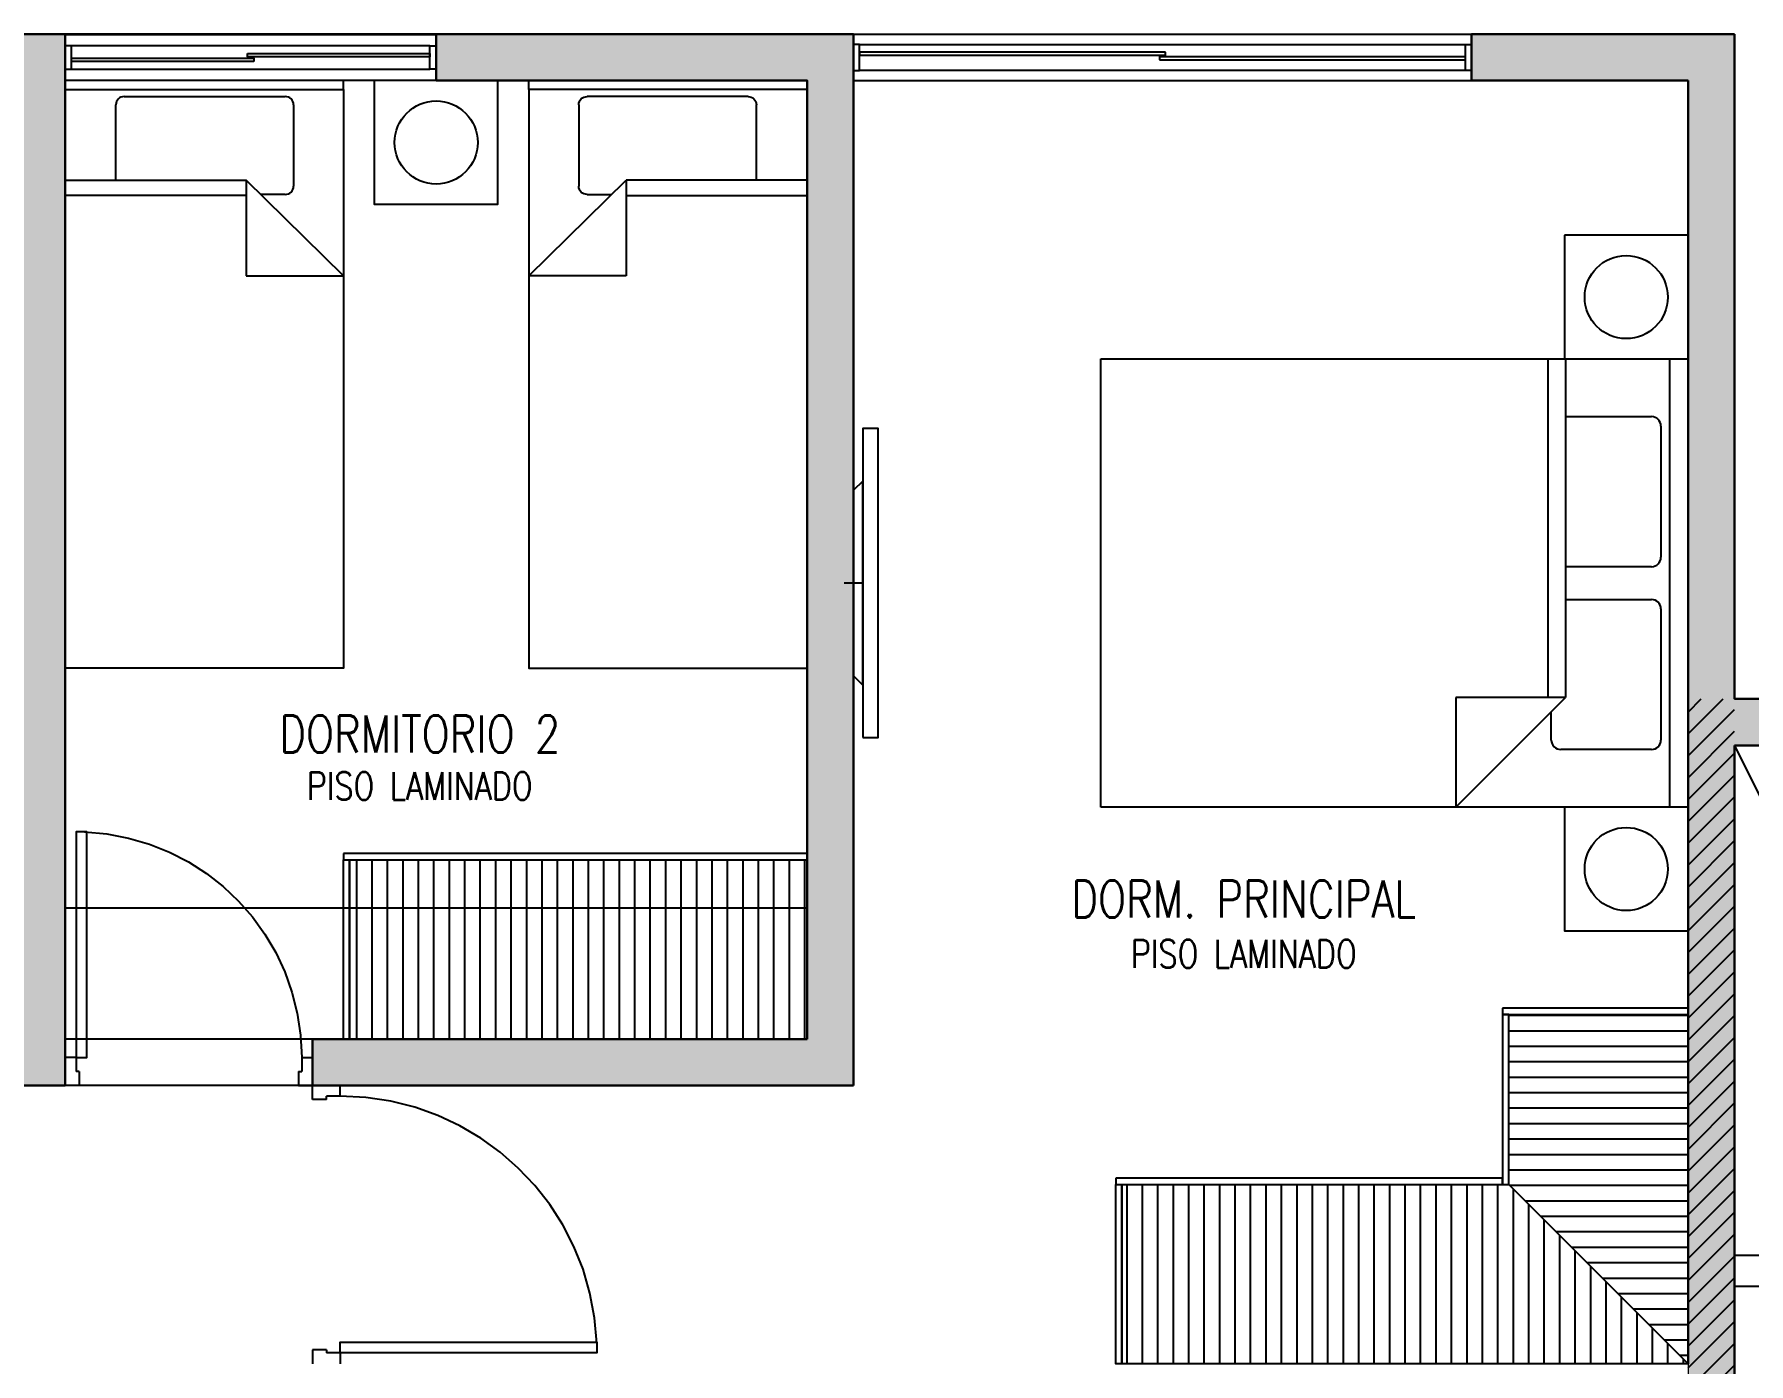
# Model space of a CAD drawing. Header units: millimetres. Extents: x 98 to 155, y -181 to 127.
# Drawn here: x 119.19 to 124.73, y -71.89 to -67.59 of the extents above; entities that cross this region are included whole.
import ezdxf
from ezdxf.enums import TextEntityAlignment as Align

# ---------------------------------------------------------------- set-up
doc = ezdxf.new("R2010")
doc.units = ezdxf.units.MM
doc.header["$LTSCALE"] = 15
doc.linetypes.add('HIDDEN2', pattern=[0.1875, 0.125, -0.0625])
doc.linetypes.add('X-REF_DP_Arquitectura$0$HIDDEN', pattern=[0.375, 0.25, -0.125])
doc.layers.get('0').update_dxf_attribs({"color": 250})
for name, color, linetype in [('A-MOBILIARIO', 250, 'Continuous'), ('A-MURO BAJO', 250, 'Continuous'), ('A-PROYECCIONES INT.', 250, 'HIDDEN2'), ('A-TEXTO-ACABADO PISO', 250, 'Continuous'), ('A_50_TextoAmbiente', 252, 'Continuous'), ('A_50_Vigas', 250, 'X-REF_DP_Arquitectura$0$HIDDEN'), ('A_60_HatchEstructuras', 250, 'Continuous'), ('DLP_MOBILIARIO FIJO', 250, 'Continuous'), ('MURO CF 60', 250, 'Continuous')]:
    doc.layers.add(name, color=color, linetype=linetype)
doc.layers.add('A-MUROS', color=252, linetype='Continuous', lineweight=30)
doc.layers.add('A_20_Estructuras', color=250, linetype='Continuous', lineweight=18)
doc.styles.add('ROMANS', font='romans.shx', dxfattribs={"width": 0.8})

# ---------------------------------------------------------------- blocks, each defined once
blk = doc.blocks.new('EF-P13')
at = {"layer": 'A_60_HatchEstructuras'}
h = blk.add_hatch(color=256, dxfattribs=at)
h.dxf.hatch_style = 1
h.paths.add_polyline_path([(13.75, -0.625), (14.95, -0.625), (14.95, -0.475), (13.6, -0.475), (13.6, -3.875), (15.35, -3.875), (15.35, -3.725), (13.75, -3.725)])
h.paths.add_polyline_path([(16.3, -0.475), (16.15, -0.475), (16.15, -3.875), (16.3, -3.875)])
h.paths.add_polyline_path([(18.85, -0.475), (17.5, -0.475), (17.5, -0.625), (18.7, -0.625), (18.7, -3.725), (17.1, -3.725), (17.1, -3.875), (18.85, -3.875)])
h = blk.add_hatch(color=256, dxfattribs=at)
h.dxf.hatch_style = 1
h.paths.add_polyline_path([(24.55, -7.525), (22.7, -7.525), (22.7, -7.675), (24.55, -7.675)])
h.paths.add_polyline_path([(21.7, -2.775), (23.55, -2.775), (23.55, -2.625), (21.7, -2.625), (21.7, -0.475), (20.85, -0.475), (20.85, -0.625), (21.55, -0.625), (21.55, -6.325), (23.55, -6.325), (23.55, -6.175), (21.7, -6.175)])
h.paths.add_polyline_path([(25.5, -2.625), (25.35, -2.625), (25.35, -6.325), (25.5, -6.325)])
blk.add_lwpolyline([(21.7, -2.775), (23.4, -6.175)])
at = {"layer": 'A_20_Estructuras'}
for points in [[(16.3, -0.475), (16.15, -0.475), (16.15, -3.875), (16.3, -3.875)], [(18.85, -0.475), (17.5, -0.475), (17.5, -0.625), (18.7, -0.625), (18.7, -3.725), (17.1, -3.725), (17.1, -3.875), (18.85, -3.875)], [(21.7, -2.775), (23.55, -2.775), (23.55, -2.625), (21.7, -2.625), (21.7, -0.475), (20.85, -0.475), (20.85, -0.625), (21.55, -0.625), (21.55, -6.325), (23.55, -6.325), (23.55, -6.175), (21.7, -6.175)]]:
    blk.add_lwpolyline(points, close=True, dxfattribs=at)
at = {"layer": 'A_50_Vigas'}
for p, q in [((16.3, -0.475), (17.5, -0.475)), ((20.85, -0.475), (18.85, -0.475))]:
    blk.add_line(p, q, dxfattribs=at)
for points in [[(16.3, -3.2999), (18.7, -3.2999)], [(17.1, -3.725), (16.3, -3.725)], [(17.1, -3.875), (16.3, -3.875)]]:
    blk.add_lwpolyline(points, dxfattribs=at)
blk = doc.blocks.new('*U145')
for p, q in [((0.01, 0.855), (0.01, 0.9)), ((0.1, 0.865), (0.1, 0.9)), ((0.055, 0.855), (0.01, 0.855)), ((0.1, 0.865), (0.055, 0.865)), ((0.055, 0.855), (0.055, 0.865)), ((0.055, 0.045), (0.01, 0.045)), ((0.01, 0.045), (0.01, 0)), ((0.055, 0.045), (0.055, 0.035)), ((0.1, 0.035), (0.055, 0.035)), ((0.1, 0.035), (0.1, 0))]:
    blk.add_line(p, q)
blk.add_lwpolyline([(0.93, 0.07), (0.93, 0.035), (0.1, 0.035), (0.1, 0.07)], close=True)
at = {"linetype": 'HIDDEN2'}
blk.add_arc((0.0995, 0.0339), 0.8311, 2.2301, 89.9672, dxfattribs=at)
blk = doc.blocks.new('1 PLAZA')
for p, q in [((-0.2592, -0.0513), (0.2619, -0.0513)), ((-0.2859, -0.3221), (-0.2859, -0.0781)), ((0.2887, -0.0781), (0.2887, -0.3415)), ((-0.45, -0.3221), (0.1356, -0.3221)), ((0.45, -0.6318), (0.1356, -0.3221)), ((0.1356, -0.3221), (0.1356, -0.6318)), ((0.1356, -0.371), (-0.45, -0.371)), ((0.2619, -0.3683), (0.1825, -0.3683)), ((0.1356, -0.6318), (0.45, -0.6318))]:
    blk.add_line(p, q)
at = {"extrusion": (4.49068e-08, -3.60286e-08, 1), "elevation": 0}
blk.add_lwpolyline([(-0.45, -0.0287), (0.45, -0.0287), (0.45, 0), (-0.45, 0)], close=True, dxfattribs=at)
blk.add_lwpolyline([(-0.45, -1.9), (-0.45, -0.0287), (0.45, -0.0287), (0.45, -1.9)], close=True)
for centre, start, end in [((-0.2592, -0.0781), 90, 180), ((0.2619, -0.0781), 0, 90), ((0.2619, -0.3415), 270, 0)]:
    blk.add_arc(centre, 0.0267, start, end)
blk = doc.blocks.new('VELADOR')
blk.add_lwpolyline([(0, 0.4), (0, 0), (0.4, 0), (0.4, 0.4)], close=True)
blk.add_circle((0.2, 0.2), 0.1344)
blk = doc.blocks.new('A$C4BFA03A9')
for points in [[(0.06, -0.5), (0.11, -0.5), (0.11, 0.5), (0.06, 0.5)], [(0.03, -0.3), (0.06, -0.33), (0.06, 0.33), (0.03, 0.3)]]:
    blk.add_lwpolyline(points, close=True)
at = {"layer": 'A-PROYECCIONES INT.', "ltscale": 0.15}
blk.add_line((0.06, 0), (0, 0), dxfattribs=at)
blk = doc.blocks.new('*U144')
for p, q in [((0.01, 0.755), (0.01, 0.8)), ((0.1, 0.765), (0.1, 0.8)), ((0.055, 0.755), (0.01, 0.755)), ((0.1, 0.765), (0.055, 0.765)), ((0.055, 0.755), (0.055, 0.765)), ((0.055, 0.045), (0.01, 0.045)), ((0.01, 0.045), (0.01, 0)), ((0.055, 0.045), (0.055, 0.035)), ((0.1, 0.035), (0.055, 0.035)), ((0.1, 0.035), (0.1, 0))]:
    blk.add_line(p, q)
blk.add_lwpolyline([(0.83, 0.07), (0.83, 0.035), (0.1, 0.035), (0.1, 0.07)], close=True)
at = {"linetype": 'HIDDEN2'}
blk.add_arc((0.0996, 0.034), 0.731, 2.2301, 89.9672, dxfattribs=at)
blk = doc.blocks.new('VP.120')
at = {"layer": 'A-MURO BAJO'}
for p, q in [((0, 0), (1.2, 0)), ((0, -0.15), (1.2, -0.15))]:
    blk.add_line(p, q, dxfattribs=at)
at = {"layer": 'DLP_MOBILIARIO FIJO', "color": 251}
for p, q in [((0.02, -0.0375), (1.18, -0.0375)), ((1.18, -0.1125), (0.02, -0.1125))]:
    blk.add_line(p, q, dxfattribs=at)
at = {"layer": 'DLP_MOBILIARIO FIJO', "color": 6}
for points in [[(0, -0.1125), (0.02, -0.1125), (0.02, -0.0375), (0, -0.0375)], [(1.2, -0.1125), (1.18, -0.1125), (1.18, -0.0375), (1.2, -0.0375)]]:
    blk.add_lwpolyline(points, close=True, dxfattribs=at)
at = {"layer": 'DLP_MOBILIARIO FIJO', "elevation": 0}
for points in [[(0.61, -0.0625), (0.02, -0.0625), (0.02, -0.0725), (0.61, -0.0725)], [(0.59, -0.0875), (1.18, -0.0875), (1.18, -0.0775), (0.59, -0.0775)]]:
    blk.add_lwpolyline(points, close=True, dxfattribs=at)
blk = doc.blocks.new('DPTO 75_D1')
at = {"layer": 'DLP_MOBILIARIO FIJO'}
h = blk.add_hatch(dxfattribs=at)
h.set_pattern_fill('_USER', color=256, scale=0.05, angle=270, pattern_type=0)
h.set_pattern_definition([(270, (-38.52, -17.095035), (0.05, -9e-18), [])])
h.paths.add_polyline_path([(7.9, 2.6), (6.42, 2.6), (6.42, 3.18), (7.9, 3.18)])
at = {"layer": 'A-MURO BAJO'}
for p, q in [((8.05, 5.85), (10.05, 5.85)), ((8.05, 5.7), (10.05, 5.7))]:
    blk.add_line(p, q, dxfattribs=at)
at = {"layer": 'A-MUROS'}
for p, q in [((5.35, 5.85), (5.5, 5.85)), ((5.5, 5.85), (5.5, 2.45)), ((6.7, 5.85), (6.7, 5.7)), ((8.05, 5.85), (6.7, 5.85)), ((8.05, 5.85), (8.05, 2.45)), ((7.9, 5.7), (6.7, 5.7)), ((7.9, 5.7), (7.9, 2.6)), ((6.3, 2.6), (6.3, 2.45)), ((7.9, 2.6), (6.3, 2.6)), ((5.35, 2.45), (5.5, 2.45)), ((8.05, 2.45), (6.3, 2.45))]:
    blk.add_line(p, q, dxfattribs=at)
at = {"layer": 'DLP_MOBILIARIO FIJO'}
for p, q in [((8.07, 5.8175, 0), (10.03, 5.8175, 0)), ((10.03, 5.7325, 0), (8.07, 5.7325, 0))]:
    blk.add_line(p, q, dxfattribs=at)
at = {"layer": 'DLP_MOBILIARIO FIJO', "elevation": 0}
for points in [[(8.05, 5.7325), (8.07, 5.7325), (8.07, 5.8175), (8.05, 5.8175)], [(9.06, 5.7925), (8.07, 5.7925), (8.07, 5.7825), (9.06, 5.7825)], [(9.04, 5.7675), (10.03, 5.7675), (10.03, 5.7775), (9.04, 5.7775)], [(10.05, 5.7325), (10.03, 5.7325), (10.03, 5.8175), (10.05, 5.8175)], [(6.4, 3.2), (6.4, 3.18), (7.9, 3.18), (7.9, 3.2)], [(6.42, 2.6), (6.4, 2.6), (6.4, 3.18), (6.42, 3.18)], [(7.9, 2.6), (6.42, 2.6), (6.42, 3.18), (7.9, 3.18)], [(8.9186, 1.55), (8.8986, 1.55), (8.8986, 2.13), (8.9186, 2.13)]]:
    blk.add_lwpolyline(points, close=True, dxfattribs=at)
at = {"xscale": -1}
blk.add_blockref('VP.120', (6.7, 5.85, 0), dxfattribs=at)
at = {"layer": 'A-MOBILIARIO', "extrusion": (-4.49068e-08, 3.60286e-08, 1)}
for name, p in [('1 PLAZA', (5.95, 5.7, 0)), ('VELADOR', (6.5, 5.3, 0))]:
    blk.add_blockref(name, p, dxfattribs=at)
at = {"layer": 'A-MOBILIARIO', "extrusion": (-4.49068e-08, -3.60286e-08, -1), "zscale": -1}
blk.add_blockref('1 PLAZA', (-7.45, 5.7, 0), dxfattribs=at)
at = {"layer": 'A-MOBILIARIO'}
for name, p in [('A$C4BFA03A9', (8.02, 4.075)), ('*U145', (6.29, 1.55))]:
    blk.add_blockref(name, p, dxfattribs=at)
at = {"layer": 'A-MOBILIARIO', "xscale": -1.000000000000005, "rotation": 270}
blk.add_blockref('*U144', (5.5, 2.44, 0), dxfattribs=at)
blk = doc.blocks.new('N.02')
at = {"layer": 'A-MUROS'}
for p, q in [((-3.8, 1.8, 0), (-3.8, -0.35, 0)), ((-3.8, -0.35, 0), (-1.95, -0.35, 0)), ((-2.1, -0.5, 0), (-3.8, -0.5, 0)), ((-3.8, -0.5, 0), (-3.8, -3.9, 0))]:
    blk.add_line(p, q, dxfattribs=at)
at = {"layer": 'A-PROYECCIONES INT.'}
for p, q in [((-2.1, -2.15, 0), (-3.8, -2.15, 0)), ((-2.1, -2.25, 0), (-3.8, -2.25, 0))]:
    blk.add_line(p, q, dxfattribs=at)
blk = doc.blocks.new('CAMA 2PLAZAS C_VELADOR')
for p, q in [((-1.8499, 0), (-0.3999, 0)), ((-1.8499, -0.06), (-1.8499, 0)), ((-0.3999, 0), (-0.3999, -0.06))]:
    blk.add_line(p, q)
at = {"linetype": 'Continuous'}
for p, q in [((-1.8499, -0.06), (-0.3999, -0.06)), ((-1.8499, -1.9), (-1.8499, -0.06)), ((-1.6327, -0.0878), (-1.2086, -0.0878)), ((-1.0413, -0.0878), (-0.6172, -0.0878)), ((-0.3999, -0.06), (-0.3999, -1.9)), ((-1.6633, -0.3958), (-1.6633, -0.1184)), ((-1.1779, -0.1184), (-1.1779, -0.3958)), ((-1.0719, -0.3958), (-1.0719, -0.1184)), ((-0.5866, -0.1184), (-0.5866, -0.4118)), ((-1.8499, -0.396), (-0.7546, -0.396)), ((-0.3999, -0.7507), (-0.7546, -0.396)), ((-0.7546, -0.396), (-0.7546, -0.7507)), ((-0.6172, -0.4424), (-0.7082, -0.4424)), ((-0.7546, -0.452), (-1.8499, -0.452)), ((-0.7546, -0.7507), (-0.3999, -0.7507)), ((-0.3999, -1.9), (-1.8499, -1.9))]:
    blk.add_line(p, q, dxfattribs=at)
for points in [[(-2.2499, -0.4), (-1.8499, -0.4), (-1.8499, 0), (-2.2499, 0)], [(-0.4, -0.4), (0, -0.4), (0, 0), (-0.4, 0)]]:
    blk.add_lwpolyline(points, close=True)
for centre in [(-2.0499, -0.2), (-0.2, -0.2)]:
    blk.add_circle(centre, 0.1344)
for centre, start, end in [((-1.6327, -0.1184), 90, 180), ((-1.2086, -0.1184), 0, 90), ((-1.0413, -0.1184), 90, 180), ((-0.6172, -0.1184), 0, 90), ((-0.6172, -0.4118), 270, 0)]:
    blk.add_arc(centre, 0.0306, start, end, dxfattribs=at)

msp = doc.modelspace()

# ---------------------------------------------------------------- block references
msp.add_blockref('EF-P13', (102.9871, -67.115))

# ---------------------------------------------------------------- texts
at = {"layer": 'A-TEXTO-ACABADO PISO', "char_height": 0.09, "attachment_point": 2, "style": 'ROMANS'}
for insert in [(120.4342, -69.9761), (123.1, -70.5191)]:
    msp.add_mtext_dynamic_manual_height_columns('PISO LAMINADO', width=1.20225, gutter_width=12.5, heights=[0], dxfattribs=dict(at, insert=insert))
at = {"layer": 'A_50_TextoAmbiente', "style": 'ROMANS', "width": 0.8}
for s, p in [('DORMITORIO 2', (120.4343, -69.9129)), ('DORM. PRINCIPAL', (123.0998, -70.4468))]:
    msp.add_text(s, height=0.12, dxfattribs=at).set_placement(p, align=Align.CENTER)

# ---------------------------------------------------------------- next in the draw order: block references
for name, p in [('DPTO 75_D1', (113.7871, -73.4397)), ('N.02', (128.4871, -69.3897, 0))]:
    msp.add_blockref(name, p)

# ---------------------------------------------------------------- next in the draw order: hatches: boundary and pattern name
at = {"layer": 'DLP_MOBILIARIO FIJO'}
h = msp.add_hatch(dxfattribs=at)
h.set_pattern_fill('_USER', color=256, scale=0.05, angle=180, pattern_type=0)
h.set_pattern_definition([(180, (-9750.31856, -3258.91253), (-6e-18, -0.05), [])])
h.paths.add_polyline_path([(124.5371, -70.7597), (124.5371, -71.8897), (123.9571, -71.3097), (123.9571, -70.7597)])
h = msp.add_hatch(dxfattribs=at)
h.set_pattern_fill('_USER', color=256, scale=0.05, angle=270, pattern_type=0)
h.set_pattern_definition([(270, (-7136.077913, -2500.4345), (0.05, -9e-18), [])])
h.paths.add_polyline_path([(124.5371, -71.8897), (122.7057, -71.8897), (122.7057, -71.3097), (123.9571, -71.3097)])
at = {"layer": 'MURO CF 60'}
h = msp.add_hatch(dxfattribs=at)
h.set_pattern_fill('_USER', color=256, scale=0.05, angle=45, pattern_type=0)
h.set_pattern_definition([(45, (128.667074, -24.63999), (-0.03535534, 0.03535534), [])])
h.paths.add_polyline_path([(124.5371, -69.7397), (124.6871, -69.7397), (124.6871, -73.4397), (124.5371, -73.4397)])

# ---------------------------------------------------------------- next in the draw order: linework, layer by layer
at = {"layer": 'A-MUROS'}
msp.add_line((124.5371, -71.8897, 0), (124.5371, -67.7397, 0), dxfattribs=at)
msp.add_lwpolyline([(124.5371, -67.7397), (123.8371, -67.7397), (123.8371, -67.5897), (124.6871, -67.5897)], dxfattribs=at)
at = {"layer": 'DLP_MOBILIARIO FIJO', "elevation": 0}
for points in [[(123.9371, -70.7397), (123.9371, -70.7597), (124.5371, -70.7597), (124.5371, -70.7397)], [(123.9371, -71.3097), (123.9571, -71.3097), (123.9571, -70.7597), (123.9371, -70.7597)], [(124.5371, -70.7597), (124.5371, -71.8897), (123.9571, -71.3097), (123.9571, -70.7597)], [(122.6857, -71.2897), (122.6857, -71.3097), (123.9371, -71.3097), (123.9371, -71.2897)], [(124.5371, -71.8897), (122.7057, -71.8897), (122.7057, -71.3097), (123.9571, -71.3097)]]:
    msp.add_lwpolyline(points, close=True, dxfattribs=at)

# ---------------------------------------------------------------- next in the draw order: block references
at = {"layer": 'A-MOBILIARIO', "extrusion": (-4.49068e-08, -3.60286e-08, 1), "rotation": 270}
msp.add_blockref('CAMA 2PLAZAS C_VELADOR', (124.5371, -70.4897, 0), dxfattribs=at)

doc.saveas('drawing.dxf')
